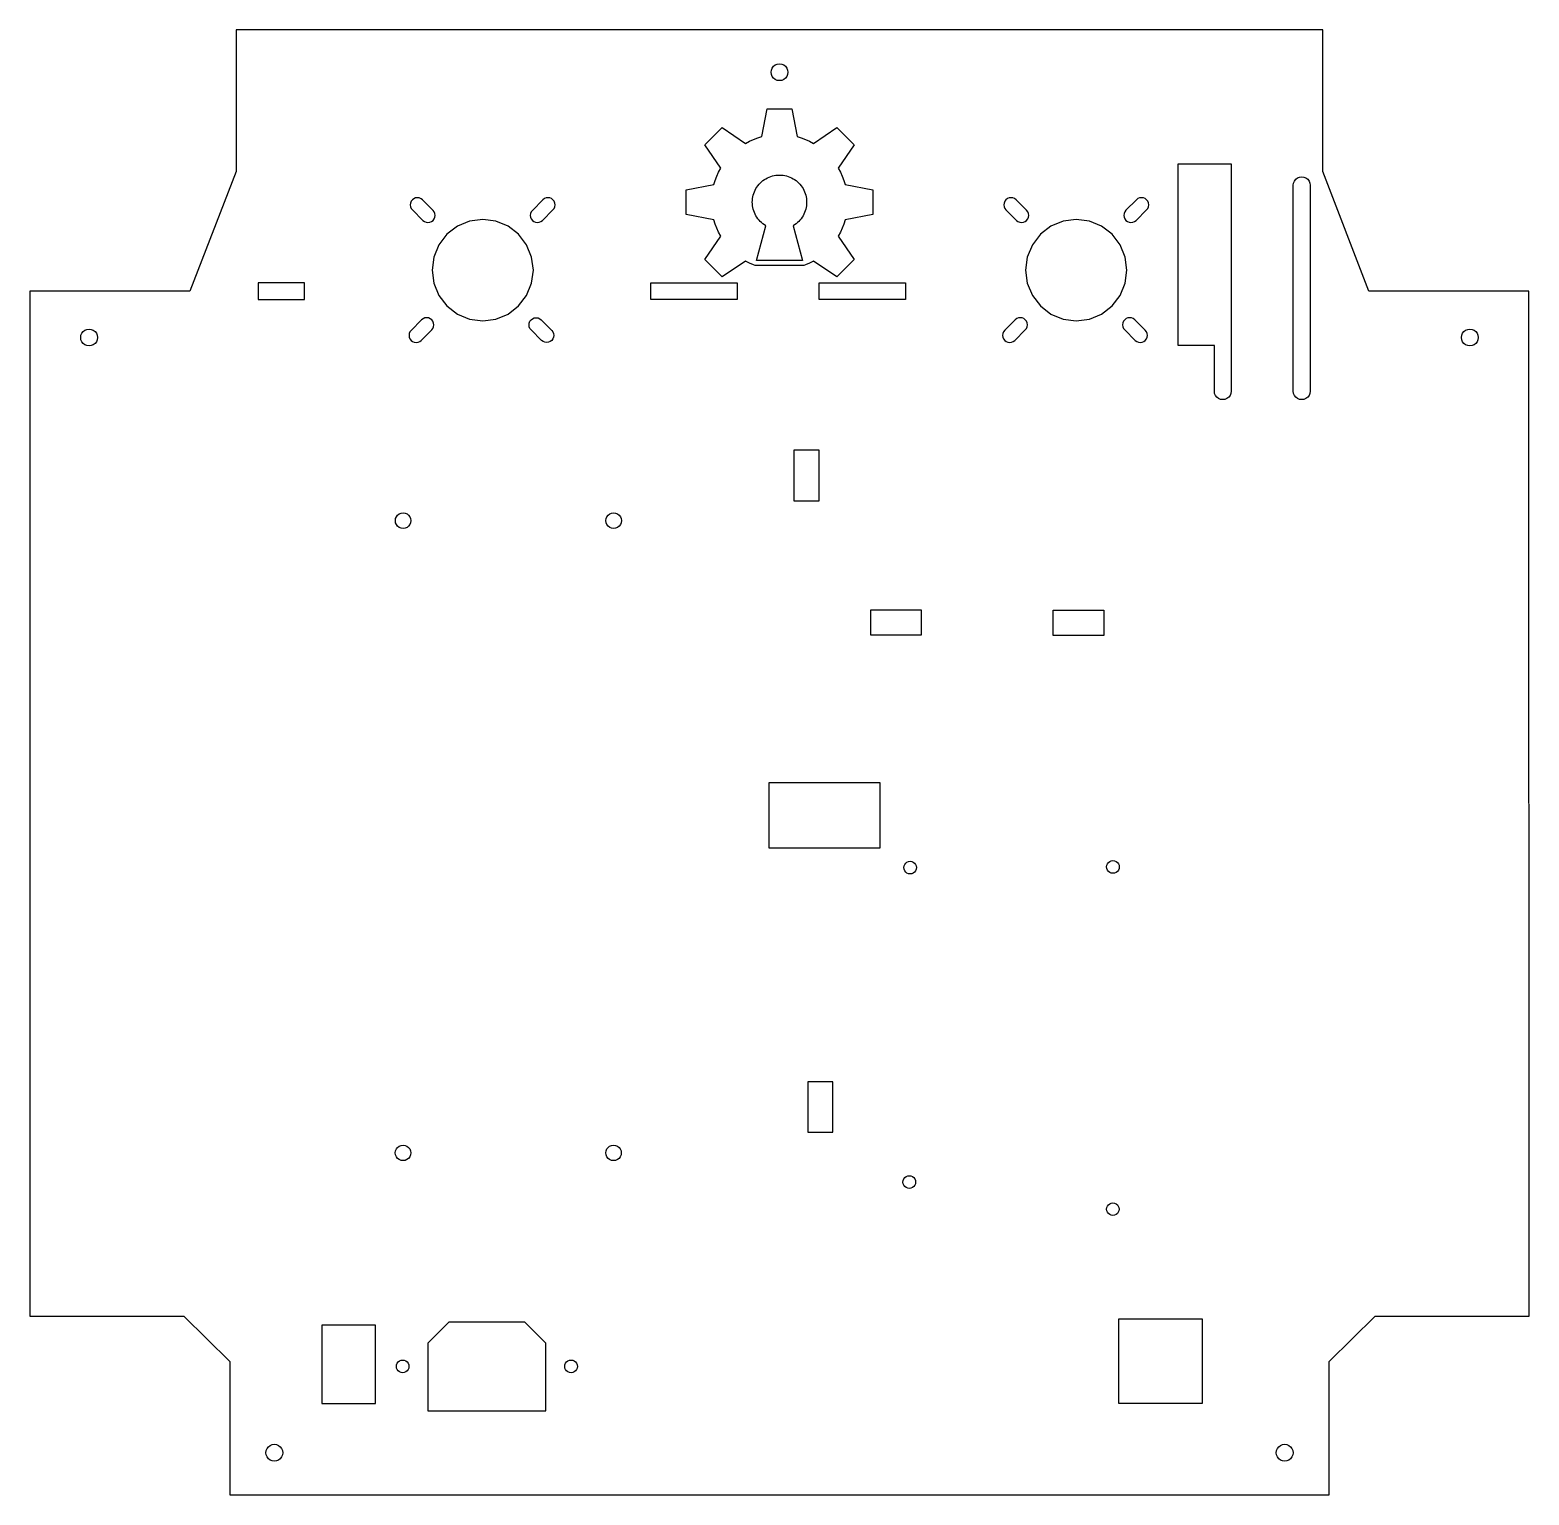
# Model space of a CAD drawing. Extents: x 493 to 849, y 873 to 1221.
import ezdxf

# ---------------------------------------------------------------- set-up
doc = ezdxf.new("R2010")
doc.units = 0
doc.header["$MEASUREMENT"] = 0
for name, color, linetype in [('scritte', 6, 'Continuous'), ('t1', 5, 'Continuous'), ('t2', 1, 'Continuous')]:
    doc.layers.add(name, color=color, linetype=linetype)

msp = doc.modelspace()

# ---------------------------------------------------------------- linework, layer by layer
at = {"layer": 'scritte'}
msp.add_lwpolyline([(676.59, 1164.63), (665.07, 1164.63), (664.66, 1164.78), (663.7, 1165.22), (662.77, 1165.71), (657.2, 1161.92), (653.07, 1166.05), (656.87, 1171.62), (656.37, 1172.55), (655.93, 1173.51), (655.56, 1174.5), (655.25, 1175.5), (648.64, 1176.76), (648.64, 1182.6), (655.25, 1183.85), (655.56, 1184.86), (655.93, 1185.85), (656.37, 1186.81), (656.87, 1187.74), (653.07, 1193.3), (657.2, 1197.44), (662.77, 1193.64), (663.7, 1194.14), (664.66, 1194.58), (665.65, 1194.95), (666.66, 1195.25), (667.91, 1201.87), (673.75, 1201.87), (675, 1195.25), (676.01, 1194.95), (677, 1194.58), (677.96, 1194.14), (678.89, 1193.64), (684.46, 1197.44), (688.59, 1193.3), (684.79, 1187.74), (685.29, 1186.81), (685.73, 1185.85), (686.1, 1184.86), (686.41, 1183.85), (693.02, 1182.6), (693.02, 1176.76), (686.41, 1175.5), (686.1, 1174.5), (685.73, 1173.51), (685.29, 1172.55), (684.79, 1171.62), (688.59, 1166.05), (684.46, 1161.92), (678.89, 1165.71), (677.96, 1165.22), (677, 1164.78)], close=True, dxfattribs=at)
at = {"layer": 't1'}
for points in [[(671.35, 1212.48), (671.83, 1212.28), (672.24, 1211.96), (672.56, 1211.55), (672.76, 1211.06), (672.83, 1210.55), (672.76, 1210.03), (672.56, 1209.55), (672.24, 1209.13), (671.83, 1208.81), (671.35, 1208.61), (670.83, 1208.55), (670.31, 1208.61), (669.83, 1208.81), (669.42, 1209.13), (669.1, 1209.55), (668.9, 1210.03), (668.83, 1210.55), (668.9, 1211.06), (669.1, 1211.55), (669.42, 1211.96), (669.83, 1212.28), (670.31, 1212.48), (670.83, 1212.55)], [(665.39, 1165.82), (667.6, 1174.09), (667.25, 1174.32), (666.9, 1174.56), (666.58, 1174.83), (666.27, 1175.12), (665.98, 1175.43), (665.71, 1175.75), (665.47, 1176.09), (665.24, 1176.45), (665.05, 1176.83), (664.87, 1177.21), (664.72, 1177.61), (664.6, 1178.01), (664.5, 1178.42), (664.44, 1178.84), (664.39, 1179.26), (664.38, 1179.68), (664.39, 1180.1), (664.44, 1180.52), (664.5, 1180.94), (664.6, 1181.35), (664.72, 1181.75), (664.87, 1182.15), (665.05, 1182.53), (665.24, 1182.9), (665.47, 1183.26), (665.71, 1183.6), (665.98, 1183.93), (666.27, 1184.24), (666.58, 1184.53), (666.9, 1184.8), (667.25, 1185.04), (667.6, 1185.26), (667.98, 1185.46), (668.36, 1185.64), (668.76, 1185.79), (669.16, 1185.91), (669.57, 1186), (669.99, 1186.07), (670.41, 1186.11), (670.83, 1186.13), (671.25, 1186.11), (671.67, 1186.07), (672.09, 1186), (672.5, 1185.91), (672.9, 1185.79), (673.3, 1185.64), (673.68, 1185.46), (674.05, 1185.26), (674.41, 1185.04), (674.76, 1184.8), (675.08, 1184.53), (675.39, 1184.24), (675.68, 1183.93), (675.95, 1183.6), (676.19, 1183.26), (676.42, 1182.9), (676.61, 1182.53), (676.79, 1182.15), (676.94, 1181.75), (677.06, 1181.35), (677.16, 1180.94), (677.22, 1180.52), (677.27, 1180.1), (677.28, 1179.68), (677.27, 1179.26), (677.22, 1178.84), (677.16, 1178.42), (677.06, 1178.01), (676.94, 1177.61), (676.79, 1177.21), (676.61, 1176.83), (676.42, 1176.45), (676.19, 1176.09), (675.95, 1175.75), (675.68, 1175.43), (675.39, 1175.12), (675.08, 1174.83), (674.76, 1174.56), (674.41, 1174.32), (674.05, 1174.09), (676.27, 1165.82)], [(765.53, 1188.8), (778.13, 1188.8), (778.13, 1134.78), (778.06, 1134.27), (777.86, 1133.78), (777.54, 1133.37), (777.13, 1133.05), (776.65, 1132.85), (776.13, 1132.78), (775.61, 1132.85), (775.13, 1133.05), (774.72, 1133.37), (774.4, 1133.78), (774.2, 1134.27), (774.13, 1134.78), (774.13, 1145.65), (765.53, 1145.65)], [(792.88, 1134.78), (792.88, 1183.71), (792.95, 1184.23), (793.15, 1184.71), (793.47, 1185.12), (793.88, 1185.44), (794.37, 1185.64), (794.88, 1185.71), (795.4, 1185.64), (795.88, 1185.44), (796.3, 1185.12), (796.62, 1184.71), (796.82, 1184.23), (796.88, 1183.71), (796.88, 1134.78), (796.82, 1134.27), (796.62, 1133.78), (796.3, 1133.37), (795.88, 1133.05), (795.4, 1132.85), (794.88, 1132.78), (794.37, 1132.85), (793.88, 1133.05), (793.47, 1133.37), (793.15, 1133.78), (792.95, 1134.27)], [(586.48, 1175.07), (586.89, 1174.9), (587.33, 1174.84), (587.77, 1174.9), (588.18, 1175.07), (588.53, 1175.34), (588.8, 1175.69), (588.97, 1176.1), (589.03, 1176.54), (588.97, 1176.98), (588.8, 1177.39), (588.53, 1177.74), (586.03, 1180.24), (585.68, 1180.51), (585.27, 1180.68), (584.83, 1180.74), (584.39, 1180.68), (583.98, 1180.51), (583.63, 1180.24), (583.36, 1179.89), (583.19, 1179.48), (583.13, 1179.04), (583.19, 1178.6), (583.36, 1178.19), (583.63, 1177.84), (586.13, 1175.34)], [(612.13, 1177.74), (611.86, 1177.39), (611.69, 1176.98), (611.63, 1176.54), (611.69, 1176.1), (611.86, 1175.69), (612.13, 1175.34), (612.48, 1175.07), (612.89, 1174.9), (613.33, 1174.84), (613.77, 1174.9), (614.18, 1175.07), (614.53, 1175.34), (617.03, 1177.84), (617.3, 1178.19), (617.47, 1178.6), (617.53, 1179.04), (617.47, 1179.48), (617.3, 1179.89), (617.03, 1180.24), (616.68, 1180.52), (616.27, 1180.68), (615.83, 1180.74), (615.39, 1180.68), (614.98, 1180.52), (614.63, 1180.24)], [(724.36, 1179.89), (724.19, 1179.48), (724.13, 1179.04), (724.19, 1178.6), (724.36, 1178.19), (724.63, 1177.84), (727.13, 1175.34), (727.48, 1175.07), (727.89, 1174.9), (728.33, 1174.84), (728.77, 1174.9), (729.18, 1175.07), (729.53, 1175.34), (729.8, 1175.7), (729.97, 1176.11), (730.03, 1176.55), (729.97, 1176.99), (729.8, 1177.4), (729.53, 1177.75), (727.03, 1180.25), (726.68, 1180.52), (726.27, 1180.69), (725.83, 1180.74), (725.39, 1180.69), (724.98, 1180.52), (724.63, 1180.25)], [(755.18, 1175.07), (755.53, 1175.34), (758.03, 1177.84), (758.3, 1178.2), (758.47, 1178.61), (758.53, 1179.05), (758.47, 1179.49), (758.3, 1179.9), (758.03, 1180.25), (757.68, 1180.52), (757.27, 1180.69), (756.83, 1180.75), (756.39, 1180.69), (755.98, 1180.52), (755.63, 1180.25), (753.13, 1177.75), (752.86, 1177.4), (752.69, 1176.99), (752.63, 1176.55), (752.69, 1176.11), (752.86, 1175.7), (753.13, 1175.34), (753.48, 1175.07), (753.89, 1174.9), (754.33, 1174.85), (754.77, 1174.9)], [(608.84, 1155.03), (610.76, 1157.52), (611.96, 1160.43), (612.37, 1163.54), (611.96, 1166.66), (610.76, 1169.56), (608.84, 1172.06), (606.35, 1173.97), (603.45, 1175.17), (600.33, 1175.58), (597.21, 1175.17), (594.31, 1173.97), (591.82, 1172.06), (589.9, 1169.56), (588.7, 1166.66), (588.29, 1163.54), (588.7, 1160.43), (589.9, 1157.52), (591.82, 1155.03), (594.31, 1153.12), (597.21, 1151.91), (600.33, 1151.5), (603.45, 1151.91), (606.35, 1153.12)], [(732.82, 1172.06), (730.9, 1169.57), (729.7, 1166.66), (729.29, 1163.55), (729.7, 1160.43), (730.9, 1157.52), (732.82, 1155.03), (735.31, 1153.12), (738.21, 1151.92), (741.33, 1151.5), (744.45, 1151.92), (747.35, 1153.12), (749.84, 1155.03), (751.76, 1157.53), (752.96, 1160.43), (753.37, 1163.55), (752.96, 1166.66), (751.76, 1169.57), (749.84, 1172.06), (747.35, 1173.97), (744.45, 1175.18), (741.33, 1175.59), (738.21, 1175.18), (735.31, 1173.97)], [(558.03, 1156.55), (558.03, 1160.55), (547.03, 1160.55), (547.03, 1156.55)], [(640.28, 1160.55), (660.78, 1160.55), (660.78, 1156.55), (640.28, 1156.55)], [(680.28, 1160.55), (700.78, 1160.55), (700.78, 1156.55), (680.28, 1156.55)], [(583.06, 1148.89), (582.89, 1148.48), (582.83, 1148.04), (582.89, 1147.6), (583.06, 1147.19), (583.33, 1146.84), (583.68, 1146.57), (584.09, 1146.4), (584.53, 1146.34), (584.97, 1146.4), (585.38, 1146.57), (585.73, 1146.84), (588.23, 1149.34), (588.5, 1149.69), (588.67, 1150.1), (588.73, 1150.54), (588.67, 1150.98), (588.5, 1151.39), (588.23, 1151.74), (587.88, 1152.01), (587.47, 1152.18), (587.03, 1152.24), (586.59, 1152.18), (586.18, 1152.01), (585.83, 1151.74), (583.33, 1149.24)], [(617.17, 1148.48), (617.23, 1148.04), (617.17, 1147.6), (617, 1147.19), (616.73, 1146.84), (616.38, 1146.57), (615.97, 1146.4), (615.53, 1146.34), (615.09, 1146.4), (614.68, 1146.57), (614.33, 1146.84), (611.83, 1149.34), (611.56, 1149.69), (611.39, 1150.1), (611.33, 1150.54), (611.39, 1150.98), (611.56, 1151.39), (611.83, 1151.74), (612.18, 1152.01), (612.59, 1152.18), (613.03, 1152.24), (613.47, 1152.18), (613.88, 1152.01), (614.23, 1151.74), (616.73, 1149.24), (617, 1148.89)], [(729.67, 1150.99), (729.5, 1151.4), (729.23, 1151.75), (728.88, 1152.02), (728.47, 1152.19), (728.03, 1152.24), (727.59, 1152.19), (727.18, 1152.02), (726.83, 1151.75), (724.33, 1149.25), (724.06, 1148.89), (723.89, 1148.48), (723.83, 1148.04), (723.89, 1147.6), (724.06, 1147.19), (724.33, 1146.84), (724.68, 1146.57), (725.09, 1146.4), (725.53, 1146.34), (725.97, 1146.4), (726.38, 1146.57), (726.73, 1146.84), (729.23, 1149.34), (729.5, 1149.7), (729.67, 1150.11), (729.73, 1150.55)], [(758.17, 1148.49), (758, 1148.9), (757.73, 1149.25), (755.23, 1151.75), (754.88, 1152.02), (754.47, 1152.19), (754.03, 1152.25), (753.59, 1152.19), (753.18, 1152.02), (752.83, 1151.75), (752.56, 1151.4), (752.39, 1150.99), (752.33, 1150.55), (752.39, 1150.11), (752.56, 1149.7), (752.83, 1149.34), (755.33, 1146.84), (755.68, 1146.57), (756.09, 1146.4), (756.53, 1146.35), (756.97, 1146.4), (757.38, 1146.57), (757.73, 1146.84), (758, 1147.2), (758.17, 1147.61), (758.23, 1148.05)], [(506.83, 1149.54), (507.35, 1149.47), (507.83, 1149.27), (508.24, 1148.96), (508.56, 1148.54), (508.76, 1148.06), (508.83, 1147.54), (508.76, 1147.02), (508.56, 1146.54), (508.24, 1146.13), (507.83, 1145.81), (507.35, 1145.61), (506.83, 1145.54), (506.31, 1145.61), (505.83, 1145.81), (505.42, 1146.13), (505.1, 1146.54), (504.9, 1147.02), (504.83, 1147.54), (504.9, 1148.06), (505.1, 1148.54), (505.42, 1148.96), (505.83, 1149.27), (506.31, 1149.47)], [(834.31, 1145.61), (833.83, 1145.81), (833.41, 1146.13), (833.1, 1146.54), (832.9, 1147.02), (832.83, 1147.54), (832.9, 1148.06), (833.1, 1148.54), (833.41, 1148.96), (833.83, 1149.27), (834.31, 1149.47), (834.83, 1149.54), (835.35, 1149.47), (835.83, 1149.27), (836.24, 1148.96), (836.56, 1148.54), (836.76, 1148.06), (836.83, 1147.54), (836.76, 1147.02), (836.56, 1146.54), (836.24, 1146.13), (835.83, 1145.81), (835.35, 1145.61), (834.83, 1145.54)], [(674.23, 1108.78), (680.23, 1108.78), (680.23, 1120.78), (674.23, 1120.78)], [(583.22, 1104.52), (583.28, 1104.04), (583.22, 1103.56), (583.03, 1103.11), (582.74, 1102.73), (582.35, 1102.44), (581.91, 1102.25), (581.43, 1102.19), (580.95, 1102.25), (580.5, 1102.44), (580.12, 1102.73), (579.82, 1103.11), (579.64, 1103.56), (579.58, 1104.04), (579.64, 1104.52), (579.82, 1104.96), (580.12, 1105.35), (580.5, 1105.64), (580.95, 1105.83), (581.43, 1105.89), (581.91, 1105.83), (582.35, 1105.64), (582.74, 1105.35), (583.03, 1104.96)], [(630.11, 1105.35), (630.5, 1105.65), (630.95, 1105.84), (631.43, 1105.9), (631.91, 1105.84), (632.36, 1105.65), (632.74, 1105.35), (633.04, 1104.97), (633.22, 1104.52), (633.29, 1104.04), (633.22, 1103.56), (633.04, 1103.11), (632.74, 1102.72), (632.36, 1102.43), (631.91, 1102.24), (631.43, 1102.18), (630.95, 1102.24), (630.5, 1102.43), (630.11, 1102.72), (629.82, 1103.11), (629.63, 1103.56), (629.57, 1104.04), (629.63, 1104.52), (629.82, 1104.97)], [(704.52, 1076.84), (692.52, 1076.84), (692.52, 1082.84), (704.52, 1082.84)], [(747.87, 1076.78), (735.87, 1076.78), (735.87, 1082.78), (747.87, 1082.78)], [(694.78, 1041.8), (668.28, 1041.8), (668.28, 1026.3), (694.78, 1026.3)], [(702.62, 1022.94), (702.93, 1022.7), (703.17, 1022.39), (703.32, 1022.03), (703.37, 1021.64), (703.32, 1021.25), (703.17, 1020.89), (702.93, 1020.58), (702.62, 1020.34), (702.26, 1020.19), (701.87, 1020.14), (701.49, 1020.19), (701.12, 1020.34), (700.81, 1020.58), (700.57, 1020.89), (700.43, 1021.25), (700.37, 1021.64), (700.43, 1022.03), (700.57, 1022.39), (700.81, 1022.7), (701.12, 1022.94), (701.49, 1023.09), (701.87, 1023.14), (702.26, 1023.09)], [(748.74, 1021.03), (748.59, 1021.39), (748.54, 1021.78), (748.59, 1022.17), (748.74, 1022.53), (748.98, 1022.84), (749.29, 1023.08), (749.66, 1023.23), (750.04, 1023.28), (750.43, 1023.23), (750.79, 1023.08), (751.1, 1022.84), (751.34, 1022.53), (751.49, 1022.17), (751.54, 1021.78), (751.49, 1021.39), (751.34, 1021.03), (751.1, 1020.72), (750.79, 1020.48), (750.43, 1020.33), (750.04, 1020.28), (749.66, 1020.33), (749.29, 1020.48), (748.98, 1020.72)], [(677.53, 958.78), (683.53, 958.78), (683.53, 970.78), (677.53, 970.78)], [(583.2, 953.4), (583.01, 952.95), (582.72, 952.57), (582.34, 952.28), (581.89, 952.09), (581.41, 952.03), (580.94, 952.09), (580.49, 952.28), (580.11, 952.57), (579.82, 952.95), (579.63, 953.4), (579.57, 953.88), (579.63, 954.35), (579.82, 954.8), (580.11, 955.18), (580.49, 955.47), (580.94, 955.66), (581.41, 955.72), (581.89, 955.66), (582.34, 955.47), (582.72, 955.18), (583.01, 954.8), (583.2, 954.35), (583.26, 953.88)], [(630.11, 952.57), (629.82, 952.95), (629.63, 953.4), (629.57, 953.88), (629.63, 954.35), (629.82, 954.8), (630.11, 955.18), (630.49, 955.47), (630.94, 955.66), (631.41, 955.72), (631.89, 955.66), (632.34, 955.47), (632.72, 955.18), (633.01, 954.8), (633.2, 954.35), (633.26, 953.88), (633.2, 953.4), (633.01, 952.95), (632.72, 952.57), (632.34, 952.28), (631.89, 952.09), (631.41, 952.03), (630.94, 952.09), (630.49, 952.28)], [(700.92, 948.24), (701.29, 948.39), (701.67, 948.44), (702.06, 948.39), (702.42, 948.24), (702.73, 948), (702.97, 947.69), (703.12, 947.33), (703.17, 946.94), (703.12, 946.55), (702.97, 946.19), (702.73, 945.88), (702.42, 945.64), (702.06, 945.49), (701.67, 945.44), (701.29, 945.49), (700.92, 945.64), (700.61, 945.88), (700.37, 946.19), (700.23, 946.55), (700.17, 946.94), (700.23, 947.33), (700.37, 947.69), (700.61, 948)], [(750.77, 941.8), (751.09, 941.56), (751.32, 941.25), (751.47, 940.89), (751.52, 940.5), (751.47, 940.12), (751.32, 939.75), (751.09, 939.44), (750.77, 939.21), (750.41, 939.06), (750.02, 939), (749.64, 939.06), (749.27, 939.21), (748.96, 939.44), (748.73, 939.75), (748.58, 940.12), (748.52, 940.5), (748.58, 940.89), (748.73, 941.25), (748.96, 941.56), (749.27, 941.8), (749.64, 941.95), (750.02, 942), (750.41, 941.95)], [(562.1, 894.35), (574.88, 894.35), (574.88, 912.93), (562.1, 912.93)], [(587.26, 892.61), (615.34, 892.61), (615.34, 908.66), (610.32, 913.69), (592.29, 913.69), (587.26, 908.66)], [(771.34, 914.4), (751.34, 914.4), (751.34, 894.4), (771.34, 894.4)], [(581.71, 904.61), (582.07, 904.46), (582.38, 904.22), (582.62, 903.91), (582.77, 903.55), (582.82, 903.16), (582.77, 902.77), (582.62, 902.41), (582.38, 902.1), (582.07, 901.86), (581.71, 901.71), (581.32, 901.66), (580.93, 901.71), (580.57, 901.86), (580.26, 902.1), (580.02, 902.41), (579.87, 902.77), (579.82, 903.16), (579.87, 903.55), (580.02, 903.91), (580.26, 904.22), (580.57, 904.46), (580.93, 904.61), (581.32, 904.66)], [(622.78, 903.55), (622.83, 903.16), (622.78, 902.77), (622.63, 902.41), (622.39, 902.1), (622.08, 901.86), (621.72, 901.71), (621.33, 901.66), (620.94, 901.71), (620.58, 901.86), (620.27, 902.1), (620.03, 902.41), (619.88, 902.77), (619.83, 903.16), (619.88, 903.55), (620.03, 903.91), (620.27, 904.22), (620.58, 904.46), (620.94, 904.61), (621.33, 904.66), (621.72, 904.61), (622.08, 904.46), (622.39, 904.22), (622.63, 903.91)], [(551.35, 880.71), (550.83, 880.65), (550.31, 880.71), (549.83, 880.91), (549.42, 881.23), (549.1, 881.65), (548.9, 882.13), (548.83, 882.65), (548.9, 883.16), (549.1, 883.65), (549.42, 884.06), (549.83, 884.38), (550.31, 884.58), (550.83, 884.65), (551.35, 884.58), (551.83, 884.38), (552.24, 884.06), (552.56, 883.65), (552.76, 883.16), (552.83, 882.65), (552.76, 882.13), (552.56, 881.65), (552.24, 881.23), (551.83, 880.91)], [(789.83, 880.91), (789.42, 881.23), (789.1, 881.65), (788.9, 882.13), (788.83, 882.65), (788.9, 883.16), (789.1, 883.65), (789.42, 884.06), (789.83, 884.38), (790.31, 884.58), (790.83, 884.65), (791.35, 884.58), (791.83, 884.38), (792.24, 884.06), (792.56, 883.65), (792.76, 883.16), (792.83, 882.65), (792.76, 882.13), (792.56, 881.65), (792.24, 881.23), (791.83, 880.91), (791.35, 880.71), (790.83, 880.65), (790.31, 880.71)]]:
    msp.add_lwpolyline(points, close=True, dxfattribs=at)
at = {"layer": 't2', "color": 1}
msp.add_lwpolyline([(848.87, 1158.58), (810.86, 1158.58), (799.87, 1186.95), (799.87, 1220.59), (741.33, 1220.59), (600.33, 1220.59), (541.79, 1220.59), (541.79, 1186.95), (530.8, 1158.58), (492.79, 1158.58), (492.79, 915.11), (529.31, 915.11), (540.29, 904.33), (540.29, 872.61), (801.37, 872.61), (801.37, 904.33), (812.35, 915.11), (848.88, 915.11)], close=True, dxfattribs=at)

doc.saveas('drawing.dxf')
